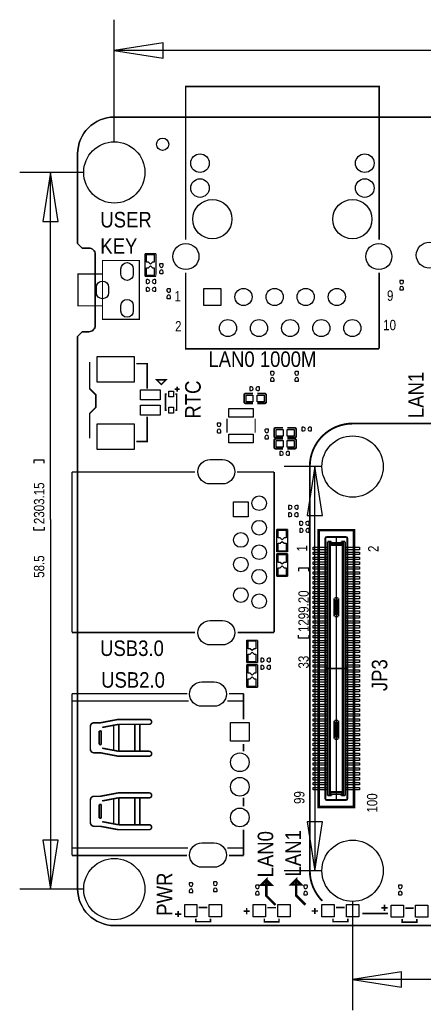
# Model space of a CAD drawing. Extents: x -5.9 to 88.8, y -7.5 to 73.4.
# Drawn here: x -5.9 to 27.2, y -7.5 to 73.4 of the extents above; entities that cross this region are included whole.
import ezdxf

# ---------------------------------------------------------------- set-up
doc = ezdxf.new("R2010")
doc.units = 0
for name, color, linetype in [('BG_DIMENSION', 85, 'CONTINUOUS'), ('BG_OUTLINE', 5, 'CONTINUOUS'), ('BG_SILKSCREEN_TOP', 142, 'CONTINUOUS'), ('PG_SILKSCREEN_TOP', 7, 'CONTINUOUS'), ('PIN_TOP', 96, 'CONTINUOUS')]:
    doc.layers.add(name, color=color, linetype=linetype)

msp = doc.modelspace()

# ---------------------------------------------------------------- linework, layer by layer
at = {"layer": 'BG_DIMENSION'}
for points in [[(1.803705, 63.402591), (1.803705, 73.36315)], [(5.803697, 71.488148), (1.803705, 70.863155), (5.803697, 70.238163), (5.803697, 71.488148)], [(39.463472, 70.863155), (1.803705, 70.863155)], [(-0.69629, 60.902596), (-5.911748, 60.902596)], [(-2.786761, 56.902604), (-3.411753, 60.902596), (-4.036746, 56.902604), (-2.786761, 56.902604)], [(-3.411753, 32.57263), (-3.411753, 60.902596)], [(-3.911752, 37.16114), (-3.911752, 37.411127), (-4.761763, 37.411127), (-4.761763, 37.16114)], [(18.753404, 36.894287), (15.678556, 36.894287)], [(18.803544, 32.894295), (18.178551, 36.894287), (17.553559, 32.894295), (18.803544, 32.894295)], [(18.178551, 24.467439), (18.178551, 36.894287)], [(-3.411753, 32.57263), (-3.411753, 2.402611)], [(-3.911752, 31.943142), (-3.911752, 31.693155), (-4.761763, 31.693155), (-4.761763, 31.943142)], [(17.678552, 28.352953), (17.678552, 28.60294), (16.828541, 28.60294), (16.828541, 28.352953)], [(18.178551, 24.467439), (18.178551, 3.894709)], [(17.678552, 23.134955), (17.678552, 22.884968), (16.828541, 22.884968), (16.828541, 23.134955)], [(17.553559, 7.894701), (18.178551, 3.894709), (18.803544, 7.894701), (17.553559, 7.894701)], [(-4.036746, 6.402603), (-3.411753, 2.402611), (-2.786761, 6.402603), (-4.036746, 6.402603)], [(18.753404, 3.894709), (15.678556, 3.894709)], [(-0.69629, 2.402611), (-5.911748, 2.402611)], [(21.253399, 1.394714), (21.253399, -7.48731)], [(25.253391, -4.362323), (21.253399, -4.987315), (25.253391, -5.612308), (25.253391, -4.362323)], [(44.443955, -4.987315), (21.253399, -4.987315)]]:
    msp.add_lwpolyline(points, dxfattribs=at)
at = {"layer": 'BG_OUTLINE'}
for points in [[(85.803994, 65.420011), (1.802994, 65.420011, 0.414175), (-1.194003, 62.422989), (-1.194003, 55.109999), (-0.813003, 54.728999), (-0.26985, 54.728999, -0.414214), (0.23815, 54.220999), (0.23815, 48.405009, -0.414214), (-0.26985, 47.897009), (-0.813003, 47.897009), (-1.194003, 47.516009), (-1.194003, 2.421001, 0.414213), (1.802994, -0.575996), (41.801009, -0.575996)], [(-1.194003, 62.422989, -0.414175), (1.802994, 65.420011)], [(-1.194003, 2.421001), (-1.194003, 47.516009), (-0.813003, 47.897009), (-0.26985, 47.897009, 0.414214), (0.23815, 48.405009), (0.23815, 54.220999, 0.414214), (-0.26985, 54.728999), (-0.813003, 54.728999), (-1.194003, 55.109999), (-1.194003, 62.422989)], [(1.802994, -0.575996, -0.414213), (-1.194003, 2.421001)]]:
    msp.add_lwpolyline(points, format="xyb", dxfattribs=at)
for points in [[(1.802994, 65.420011), (85.803994, 65.420011)], [(0.23815, 54.220999), (0.23815, 54.179241)], [(0.23815, 48.405009), (0.23815, 48.506786)], [(41.801009, -0.575996), (1.802994, -0.575996)]]:
    msp.add_lwpolyline(points, dxfattribs=at)
at = {"layer": 'BG_SILKSCREEN_TOP', "const_width": 0.2}
for points in [[(14.959711, 1.094105), (14.209725, 1.844091), (14.209725, 3.144088), (13.809726, 2.744089), (14.609724, 2.744089), (14.209725, 3.144088)], [(17.403369, 1.119708), (16.653383, 1.869694), (16.653383, 3.169691), (16.253384, 2.769692), (17.053382, 2.769692), (16.653383, 3.169691)]]:
    msp.add_lwpolyline(points, dxfattribs=at)
at = {"layer": 'PG_SILKSCREEN_TOP'}
for points, const_width in [([(7.624089, 55.4117), (7.624089, 67.911701), (23.424109, 67.911701), (23.424109, 55.4117)], 0.127), ([(5.200091, 54.272307), (4.29989, 54.272307)], 0.100101), ([(4.300398, 54.274593), (4.300398, 52.425397)], 0.100101), ([(5.196992, 52.430502), (5.199609, 54.269488)], 0.100101), ([(0.84201, 53.712999), (0.84201, 48.913009), (3.842004, 48.913009), (3.842004, 53.712999), (0.84201, 53.712999)], 0.100101), ([(0.84201, 52.613001), (-1.157986, 52.613001), (-1.157986, 50.013006), (0.84201, 50.013006)], 0.100101), ([(23.424109, 46.511693), (7.624089, 46.511693), (7.624089, 52.711706)], 0.127), ([(23.424109, 52.711706), (23.424109, 46.511693)], 0.127), ([(4.29989, 52.427708), (5.200091, 52.427708)], 0.100101), ([(-0.207493, 45.415505), (-0.207493, 43.256505), (0.300507, 42.748505), (0.300507, 41.732505), (-0.207493, 41.224505), (-0.207493, 39.192505)], 0.127), ([(4.491507, 43.256505), (4.491507, 45.288505), (3.602507, 45.288505)], 0.127), ([(5.640807, 43.591582), (6.021807, 43.972582), (5.259807, 43.972582), (5.640807, 43.591582)], 0.127), ([(6.090793, 41.504108), (5.990793, 41.504108), (5.990793, 42.804105), (6.090793, 42.804105)], 0.127), ([(6.740804, 43.204105), (7.140804, 43.204105)], 0.127), ([(6.790792, 42.804105), (6.890791, 42.804105), (6.890791, 41.504108), (6.790792, 41.504108)], 0.127), ([(6.940804, 43.404104), (6.940804, 43.004105)], 0.127), ([(12.527102, 42.850308), (13.124688, 42.850308)], 0.150012), ([(14.072895, 42.850308), (13.475208, 42.850308)], 0.150012), ([(12.400102, 42.177005), (12.400102, 42.723308)], 0.150012), ([(12.527102, 42.050005), (13.124688, 42.050005)], 0.150012), ([(14.072895, 42.050005), (13.475208, 42.050005)], 0.150012), ([(14.199895, 42.723308), (14.199895, 42.177005)], 0.150012), ([(4.491507, 40.970505), (4.491507, 38.938505), (3.602507, 38.938505)], 0.127), ([(10.999978, 39.651991), (10.999978, 40.792806)], 0.100101), ([(13.299999, 39.651991), (13.299999, 40.792806)], 0.100101), ([(21.263, 40.404009), (69.263006, 40.404009)], 0.150012), ([(14.85011, 39.37701), (14.85011, 39.923288)], 0.150012), ([(14.97711, 40.050288), (15.574696, 40.050288)], 0.150012), ([(16.522903, 40.050288), (15.92519, 40.050288)], 0.150012), ([(16.649903, 39.923288), (16.649903, 39.37701)], 0.150012), ([(14.85011, 38.477012), (14.85011, 39.02329)], 0.150012), ([(14.97711, 39.25001), (15.574696, 39.25001)], 0.150012), ([(14.97711, 39.15029), (15.574696, 39.15029)], 0.150012), ([(16.522903, 39.25001), (15.92519, 39.25001)], 0.150012), ([(16.522903, 39.15029), (15.92519, 39.15029)], 0.150012), ([(16.649903, 39.02329), (16.649903, 38.477012)], 0.150012), ([(14.97711, 38.350012), (15.574696, 38.350012)], 0.150012), ([(16.522903, 38.350012), (15.92519, 38.350012)], 0.150012), ([(-1.650009, 23.350093), (-1.645996, 36.453597)], 0.119888), ([(-1.650009, 36.450092), (8.379993, 36.450092)], 0.119888), ([(11.829999, 36.450092), (14.850008, 36.449991)], 0.119888), ([(14.850008, 36.449991), (14.850008, 23.349991)], 0.119888), ([(17.763007, 3.904005), (17.763007, 36.90399)], 0.150012), ([(15.952292, 31.772301), (15.052091, 31.772301)], 0.100101), ([(15.052573, 31.774613), (15.052573, 29.925391)], 0.100101), ([(15.949193, 29.930496), (15.951784, 31.769507)], 0.100101), ([(21.370011, 9.103995), (18.490006, 9.103995), (18.490006, 31.704001), (21.370011, 31.704001), (21.370011, 9.103995)], 0.2), ([(19.00489, 31.064098), (19.055004, 31.113908)], 0.127), ([(19.00489, 9.743897), (19.00489, 31.064098)], 0.127), ([(19.104991, 31.163895), (19.055004, 31.113908)], 0.127), ([(19.055004, 31.113908), (19.055004, 9.694088)], 0.127), ([(19.055004, 31.113908), (20.804988, 31.113908)], 0.127), ([(20.755, 31.163895), (19.104991, 31.163895)], 0.127), ([(19.214998, 30.774107), (19.530009, 30.774107)], 0.127), ([(19.214998, 30.774107), (19.214998, 10.033889)], 0.127), ([(19.365112, 30.774107), (19.365112, 10.033889)], 0.127), ([(19.530009, 30.674005), (19.530009, 30.774107)], 0.127), ([(19.530009, 30.674005), (20.330008, 30.674005)], 0.127), ([(19.530009, 30.674005), (19.530009, 30.639207)], 0.127), ([(19.930008, 9.694088), (19.930008, 31.163895)], 0.127), ([(20.330008, 30.774107), (20.330008, 30.674005)], 0.127), ([(20.330008, 30.774107), (20.644993, 30.774107)], 0.127), ([(20.330008, 30.639207), (20.330008, 30.674005)], 0.127), ([(20.494904, 30.774107), (20.494904, 10.033889)], 0.127), ([(20.644993, 10.033889), (20.644993, 30.774107)], 0.127), ([(20.755, 31.163895), (20.804988, 31.113908)], 0.127), ([(20.804988, 31.113908), (20.804988, 9.694088)], 0.127), ([(20.804988, 31.113908), (20.855102, 31.064098)], 0.127), ([(20.855102, 9.743897), (20.855102, 31.064098)], 0.127), ([(15.052091, 29.927702), (15.952292, 29.927702)], 0.100101), ([(19.530009, 30.639207), (19.365112, 30.639207)], 0.127), ([(19.365112, 30.534508), (19.365112, 30.534305)], 0.127), ([(19.365112, 30.534305), (19.365112, 30.533797)], 0.127), ([(19.365112, 30.533797), (19.365112, 30.533492)], 0.127), ([(19.365112, 30.533492), (19.365392, 30.533289)], 0.127), ([(19.365392, 30.533289), (19.365595, 30.53301)], 0.127), ([(19.365595, 30.53301), (19.3659, 30.532807)], 0.127), ([(19.3659, 30.532807), (20.494092, 30.532807)], 0.127), ([(19.368694, 30.530013), (19.3659, 30.532807)], 0.127), ([(19.373012, 30.525593), (19.368694, 30.530013)], 0.127), ([(19.379108, 30.519599), (19.373012, 30.525593)], 0.127), ([(19.386398, 30.512207), (19.379108, 30.519599)], 0.127), ([(19.39511, 30.503495), (19.386398, 30.512207)], 0.127), ([(19.404508, 30.494199), (19.39511, 30.503495)], 0.127), ([(19.414592, 30.483988), (19.404508, 30.494199)], 0.127), ([(19.425006, 30.473599), (19.414592, 30.483988)], 0.127), ([(19.425006, 30.473599), (19.425006, 10.334396)], 0.127), ([(19.425006, 30.473599), (20.435011, 30.473599)], 0.127), ([(20.494904, 30.639207), (20.330008, 30.639207)], 0.127), ([(20.435011, 30.473599), (20.4454, 30.483988)], 0.127), ([(20.435011, 30.473599), (20.435011, 10.334396)], 0.127), ([(20.4454, 30.483988), (20.455509, 30.494199)], 0.127), ([(20.455509, 30.494199), (20.464907, 30.503495)], 0.127), ([(20.464907, 30.503495), (20.473594, 30.512207)], 0.127), ([(20.473594, 30.512207), (20.480909, 30.519599)], 0.127), ([(20.480909, 30.519599), (20.487005, 30.525593)], 0.127), ([(20.487005, 30.525593), (20.491298, 30.530013)], 0.127), ([(20.491298, 30.530013), (20.494092, 30.532807)], 0.127), ([(20.494092, 30.532807), (20.494396, 30.53301)], 0.127), ([(20.494396, 30.53301), (20.4946, 30.533289)], 0.127), ([(20.4946, 30.533289), (20.494904, 30.533492)], 0.127), ([(20.494904, 30.534305), (20.494904, 30.534508)], 0.127), ([(20.494904, 30.533797), (20.494904, 30.534305)], 0.127), ([(20.494904, 30.533492), (20.494904, 30.533797)], 0.127), ([(15.952292, 29.772305), (15.052091, 29.772305)], 0.100101), ([(15.05519, 29.769511), (15.052573, 27.9305)], 0.100101), ([(15.951784, 27.925395), (15.951784, 29.774591)], 0.100101), ([(15.052091, 27.927706), (15.952292, 27.927706)], 0.100101), ([(19.755002, 24.7126), (19.755002, 26.095604)], 0.127), ([(19.879996, 26.046608), (19.879996, 24.761393)], 0.127), ([(19.979996, 26.046608), (19.979996, 24.761393)], 0.127), ([(20.104989, 24.7126), (20.104989, 26.095604)], 0.127), ([(8.379993, 23.350093), (-1.650009, 23.350093)], 0.119888), ([(14.850008, 23.349991), (11.880012, 23.350093)], 0.119888), ([(13.5001, 22.722307), (12.599899, 22.722307)], 0.100101), ([(12.600407, 22.724593), (12.600407, 20.875396)], 0.100101), ([(13.497001, 20.880502), (13.499592, 22.719513)], 0.100101), ([(12.599899, 20.877708), (13.5001, 20.877708)], 0.100101), ([(13.5001, 20.722311), (12.599899, 20.722311)], 0.100101), ([(12.602997, 20.719491), (12.600407, 18.880506)], 0.100101), ([(13.499592, 18.8754), (13.499592, 20.724597)], 0.100101), ([(20.855102, 20.403998), (19.00489, 20.403998)], 0.127), ([(12.599899, 18.877712), (13.5001, 18.877712)], 0.100101), ([(-1.650009, 5.150002), (-1.650009, 18.350001)], 0.127), ([(-1.650009, 18.350001), (7.774991, 18.350001)], 0.127), ([(7.874991, 17.750003), (-1.650009, 17.750003)], 0.127), ([(12.349988, 17.750003), (11.024997, 17.750003)], 0.127), ([(11.175009, 18.350001), (12.349988, 18.350001)], 0.127), ([(12.349988, 16.250006), (12.349988, 18.350001)], 0.127), ([(2.11201, 16.250006), (0.662991, 15.975)], 0.127), ([(4.650003, 16.250006), (2.11201, 16.250006)], 0.127), ([(-0.150012, 13.824991), (-0.150012, 15.675)], 0.127), ([(0.662991, 15.975), (0.150012, 15.975)], 0.127), ([(0.570001, 15.29301), (0.737006, 15.323998)], 0.127), ([(0.737006, 14.175994), (0.737006, 15.323998)], 0.127), ([(2.150008, 15.850006), (0.812013, 15.596006)], 0.127), ([(1.750009, 13.726008), (1.750009, 15.77401)], 0.127), ([(4.650003, 15.850006), (2.150008, 15.850006)], 0.127), ([(2.177999, 13.650011), (2.177999, 15.850006)], 0.127), ([(3.474999, 13.650011), (3.474999, 15.850006)], 0.127), ([(3.879012, 15.850006), (3.879012, 13.650011)], 0.127), ([(19.755002, 16.095396), (19.755002, 14.712391)], 0.127), ([(19.879996, 14.761388), (19.879996, 16.046602)], 0.127), ([(19.979996, 14.761388), (19.979996, 16.046602)], 0.127), ([(20.104989, 16.095396), (20.104989, 14.712391)], 0.127), ([(0.570001, 14.207998), (0.570001, 15.29301)], 0.127), ([(0.737006, 14.175994), (0.570001, 14.207998)], 0.127), ([(2.150008, 13.650011), (0.812013, 13.904011)], 0.127), ([(12.349988, 13.650011), (12.349988, 14.25001)], 0.127), ([(0.150012, 13.524992), (0.662991, 13.524992)], 0.127), ([(0.662991, 13.524992), (2.11201, 13.250012)], 0.127), ([(2.11201, 13.250012), (4.650003, 13.250012)], 0.127), ([(2.150008, 13.650011), (4.650003, 13.650011)], 0.127), ([(-0.150012, 7.825003), (-0.150012, 9.675012)], 0.127), ([(0.662991, 9.975012), (0.150012, 9.975012)], 0.127), ([(2.11201, 10.249992), (0.662991, 9.975012)], 0.127), ([(2.150008, 9.849993), (0.812013, 9.595993)], 0.127), ([(1.750009, 7.725994), (1.750009, 9.773996)], 0.127), ([(4.650003, 10.249992), (2.11201, 10.249992)], 0.127), ([(4.650003, 9.849993), (2.150008, 9.849993)], 0.127), ([(2.177009, 9.849993), (2.177009, 7.649997)], 0.127), ([(3.474999, 7.649997), (3.474999, 9.849993)], 0.127), ([(3.879012, 9.849993), (3.879012, 7.649997)], 0.127), ([(12.349988, 9.149994), (12.349988, 9.849993)], 0.127), ([(19.055004, 9.694088), (19.00489, 9.743897)], 0.127), ([(20.804988, 9.694088), (19.055004, 9.694088)], 0.127), ([(19.055004, 9.694088), (19.104991, 9.644101)], 0.127), ([(20.755, 9.644101), (19.104991, 9.644101)], 0.127), ([(19.530009, 10.033889), (19.214998, 10.033889)], 0.127), ([(19.365392, 10.274706), (19.365112, 10.274503)], 0.127), ([(19.365112, 10.274503), (19.365112, 10.274198)], 0.127), ([(19.365112, 10.274198), (19.365112, 10.27369)], 0.127), ([(19.365112, 10.27369), (19.365112, 10.273513)], 0.127), ([(19.530009, 10.168788), (19.365112, 10.168788)], 0.127), ([(19.365595, 10.275011), (19.365392, 10.274706)], 0.127), ([(19.3659, 10.275189), (19.365595, 10.275011)], 0.127), ([(19.368694, 10.278008), (19.3659, 10.275189)], 0.127), ([(20.494092, 10.275189), (19.3659, 10.275189)], 0.127), ([(19.373012, 10.282403), (19.368694, 10.278008)], 0.127), ([(19.379108, 10.288397), (19.373012, 10.282403)], 0.127), ([(19.386398, 10.295788), (19.379108, 10.288397)], 0.127), ([(19.39511, 10.304501), (19.386398, 10.295788)], 0.127), ([(19.404508, 10.313797), (19.39511, 10.304501)], 0.127), ([(19.414592, 10.324008), (19.404508, 10.313797)], 0.127), ([(19.425006, 10.334396), (19.414592, 10.324008)], 0.127), ([(20.435011, 10.334396), (19.425006, 10.334396)], 0.127), ([(19.530009, 10.168788), (19.530009, 10.13399)], 0.127), ([(19.530009, 10.13399), (19.530009, 10.033889)], 0.127), ([(20.330008, 10.13399), (19.530009, 10.13399)], 0.127), ([(20.330008, 10.168788), (20.494904, 10.168788)], 0.127), ([(20.330008, 10.168788), (20.330008, 10.13399)], 0.127), ([(20.330008, 10.13399), (20.330008, 10.033889)], 0.127), ([(20.330008, 10.033889), (20.644993, 10.033889)], 0.127), ([(20.435011, 10.334396), (20.4454, 10.324008)], 0.127), ([(20.4454, 10.324008), (20.455509, 10.313797)], 0.127), ([(20.455509, 10.313797), (20.464907, 10.304501)], 0.127), ([(20.464907, 10.304501), (20.473594, 10.295788)], 0.127), ([(20.473594, 10.295788), (20.480909, 10.288397)], 0.127), ([(20.480909, 10.288397), (20.487005, 10.282403)], 0.127), ([(20.487005, 10.282403), (20.491298, 10.278008)], 0.127), ([(20.491298, 10.278008), (20.494092, 10.275189)], 0.127), ([(20.494396, 10.275011), (20.494092, 10.275189)], 0.127), ([(20.4946, 10.274706), (20.494396, 10.275011)], 0.127), ([(20.494904, 10.274503), (20.4946, 10.274706)], 0.127), ([(20.494904, 10.274198), (20.494904, 10.274503)], 0.127), ([(20.494904, 10.27369), (20.494904, 10.274198)], 0.127), ([(20.494904, 10.273513), (20.494904, 10.27369)], 0.127), ([(20.804988, 9.694088), (20.755, 9.644101)], 0.127), ([(20.855102, 9.743897), (20.804988, 9.694088)], 0.127), ([(0.570001, 9.292996), (0.737006, 9.32401)], 0.127), ([(0.570001, 8.20801), (0.570001, 9.292996)], 0.127), ([(0.737006, 8.176006), (0.737006, 9.32401)], 0.127), ([(0.737006, 8.176006), (0.570001, 8.20801)], 0.127), ([(0.150012, 7.525004), (0.662991, 7.525004)], 0.127), ([(0.662991, 7.525004), (2.11201, 7.249998)], 0.127), ([(2.150008, 7.649997), (0.812013, 7.903997)], 0.127), ([(2.11201, 7.249998), (4.650003, 7.249998)], 0.127), ([(2.150008, 7.649997), (4.650003, 7.649997)], 0.127), ([(12.349988, 5.150002), (12.349988, 7.249998)], 0.127), ([(-1.650009, 5.750001), (7.825003, 5.750001)], 0.127), ([(11.024997, 5.750001), (12.349988, 5.750001)], 0.127), ([(7.725004, 5.150002), (-1.650009, 5.150002)], 0.127), ([(12.349988, 5.150002), (11.175009, 5.150002)], 0.127), ([(8.701989, 0.888009), (9.401988, 0.888009)], 0.127), ([(12.610008, 0.351003), (12.610008, 0.851002)], 0.127), ([(14.299997, 0.880999), (14.999995, 0.880999)], 0.127), ([(18.16801, 0.36101), (18.16801, 0.861009)], 0.127), ([(19.908012, 0.891007), (20.608011, 0.891007)], 0.127), ([(23.610011, 0.870001), (24.11001, 0.870001)], 0.127), ([(23.859998, 0.619989), (23.859998, 1.119988)], 0.127), ([(25.550012, 0.850011), (26.250011, 0.850011)], 0.127), ([(6.761988, 0.357988), (7.262012, 0.357988)], 0.127), ([(7.012, 0.108001), (7.012, 0.608)], 0.127), ([(8.452002, -0.011989), (8.452002, -0.262001), (9.652, -0.262001), (9.652, -0.011989)], 0.127), ([(12.359996, 0.600989), (12.859995, 0.600989)], 0.127), ([(14.05001, -0.018999), (14.05001, -0.269011), (15.250008, -0.269011), (15.250008, -0.018999)], 0.127), ([(17.917998, 0.610997), (18.417997, 0.610997)], 0.127), ([(19.658, -0.008992), (19.658, -0.259004), (20.857997, -0.259004), (20.857997, -0.008992)], 0.127), ([(24.14999, 0.404012), (22.049994, 0.404012)], 0.150012), ([(25.3, -0.050013), (25.3, -0.299999), (26.499998, -0.299999), (26.499998, -0.050013)], 0.127)]:
    msp.add_lwpolyline(points, dxfattribs=dict(at, const_width=const_width))
for points, const_width in [([(12.400102, 42.723308, -0.414245), (12.527102, 42.850308)], 0.150012), ([(14.072895, 42.850308, -0.414248), (14.199895, 42.723308)], 0.150012), ([(12.527102, 42.050005, -0.414335), (12.400102, 42.177005)], 0.150012), ([(14.199895, 42.177005, -0.414339), (14.072895, 42.050005)], 0.150012), ([(17.763007, 36.90399, -0.414213), (21.263, 40.404009)], 0.150012), ([(14.85011, 39.923288, -0.414287), (14.97711, 40.050288)], 0.150012), ([(16.522903, 40.050288, -0.414267), (16.649903, 39.923288)], 0.150012), ([(14.97711, 39.25001, -0.414356), (14.85011, 39.37701)], 0.150012), ([(14.85011, 39.02329, -0.414284), (14.97711, 39.15029)], 0.150012), ([(16.649903, 39.37701, -0.414335), (16.522903, 39.25001)], 0.150012), ([(16.522903, 39.15029, -0.414264), (16.649903, 39.02329)], 0.150012), ([(14.97711, 38.350012, -0.414358), (14.85011, 38.477012)], 0.150012), ([(16.649903, 38.477012, -0.414338), (16.522903, 38.350012)], 0.150012), ([(19.761098, 26.119506, 0.125788), (19.755002, 26.095604)], 0.127), ([(20.080097, 26.13881, 0.26808), (19.779894, 26.13881)], 0.127), ([(19.979996, 26.046608, 0.145956), (19.879996, 26.046608)], 0.127), ([(20.104989, 26.095604, 0.125802), (20.098893, 26.119506)], 0.127), ([(19.755002, 24.7126, 0.126249), (19.761098, 24.688495)], 0.127), ([(19.779894, 24.669191, 0.268099), (20.080097, 24.669191)], 0.127), ([(19.879996, 24.761393, 0.145973), (19.979996, 24.761393)], 0.127), ([(20.098893, 24.688495, 0.126263), (20.104989, 24.7126)], 0.127), ([(4.650003, 15.850006, 0.999983), (4.650003, 16.250006)], 0.127), ([(19.761098, 16.1195, 0.126251), (19.755002, 16.095396)], 0.127), ([(20.080097, 16.138804, 0.268101), (19.779894, 16.138804)], 0.127), ([(20.104989, 16.095396, 0.126265), (20.098893, 16.1195)], 0.127), ([(0.150012, 15.975, 0.414189), (-0.150012, 15.675)], 0.127), ([(19.979996, 16.046602, 0.145976), (19.879996, 16.046602)], 0.127), ([(19.755002, 14.712391, 0.125787), (19.761098, 14.68849)], 0.127), ([(19.779894, 14.669211, 0.268093), (20.080097, 14.669211)], 0.127), ([(19.879996, 14.761388, 0.145954), (19.979996, 14.761388)], 0.127), ([(20.098893, 14.68849, 0.125801), (20.104989, 14.712391)], 0.127), ([(-0.150012, 13.824991, 0.414005), (0.150012, 13.524992)], 0.127), ([(4.650003, 13.250012, 0.999983), (4.650003, 13.650011)], 0.127), ([(0.150012, 9.975012, 0.414182), (-0.150012, 9.675012)], 0.127), ([(4.650003, 9.849993, 0.999983), (4.650003, 10.249992)], 0.127), ([(-0.150012, 7.825003, 0.414013), (0.150012, 7.525004)], 0.127), ([(4.650003, 7.249998, 0.999983), (4.650003, 7.649997)], 0.127), ([(18.783503, 1.433601, -0.198451), (17.763007, 3.904005)], 0.150012)]:
    msp.add_lwpolyline(points, format="xyb", dxfattribs=dict(at, const_width=const_width))
at = {"layer": 'PIN_TOP'}
for points in [[(5.068011, 53.573197), (4.909007, 53.573197), (4.750003, 53.414193), (4.590999, 53.573197), (4.431995, 53.573197), (4.431995, 54.208197), (5.068011, 54.208197)], [(4.431995, 53.126818), (4.590999, 53.126818), (4.750003, 53.285822), (4.909007, 53.126818), (5.068011, 53.126818), (5.068011, 52.491818), (4.431995, 52.491818)], [(10.509098, 51.436702), (10.509098, 50.036705), (9.1091, 50.036705), (9.1091, 51.436702)], [(0.410616, 45.87856), (3.41061, 45.87856), (3.41061, 43.778462), (0.410616, 43.778462)], [(3.945407, 43.148555), (5.545607, 43.148555), (5.545607, 42.348455), (3.945407, 42.348455)], [(6.240805, 43.054092), (6.640805, 43.054092), (6.640805, 42.574083), (6.240805, 42.574083)], [(13.124917, 42.72501), (13.124917, 42.174998), (12.574905, 42.174998), (12.574905, 42.72501)], [(14.025093, 42.72501), (14.025093, 42.174998), (13.475081, 42.174998), (13.475081, 42.72501)], [(3.945407, 41.898646), (5.545607, 41.898646), (5.545607, 41.098546), (3.945407, 41.098546)], [(6.240805, 41.734105), (6.640805, 41.734105), (6.640805, 41.254096), (6.240805, 41.254096)], [(13.149491, 40.936012), (11.150486, 40.936012), (11.150486, 41.637001), (13.149491, 41.637001)], [(0.410616, 40.378444), (3.41061, 40.378444), (3.41061, 38.278346), (0.410616, 38.278346)], [(15.574924, 39.925015), (15.574924, 39.375004), (15.024913, 39.375004), (15.024913, 39.925015)], [(16.4751, 39.925015), (16.4751, 39.375004), (15.925089, 39.375004), (15.925089, 39.925015)], [(13.149491, 38.83599), (11.150486, 38.83599), (11.150486, 39.53698), (13.149491, 39.53698)], [(15.574924, 39.025017), (15.574924, 38.475006), (15.024913, 38.475006), (15.024913, 39.025017)], [(16.4751, 39.025017), (16.4751, 38.475006), (15.925089, 38.475006), (15.925089, 39.025017)], [(11.530025, 34.000084), (12.730023, 34.000084), (12.730023, 32.800087), (11.530025, 32.800087)], [(15.820187, 31.073192), (15.661183, 31.073192), (15.502179, 30.914188), (15.343175, 31.073192), (15.184171, 31.073192), (15.184171, 31.708192), (15.820187, 31.708192)], [(15.184171, 30.626812), (15.343175, 30.626812), (15.502179, 30.785816), (15.661183, 30.626812), (15.820187, 30.626812), (15.820187, 29.991812), (15.184171, 29.991812)], [(19.179997, 30.104105), (18.039994, 30.104105), (18.039994, 30.304105), (19.179997, 30.304105)], [(21.820022, 30.104105), (20.68002, 30.104105), (20.68002, 30.304105), (21.820022, 30.304105)], [(15.820187, 29.073196), (15.661183, 29.073196), (15.502179, 28.914192), (15.343175, 29.073196), (15.184171, 29.073196), (15.184171, 29.708196), (15.820187, 29.708196)], [(19.179997, 29.704106), (18.039994, 29.704106), (18.039994, 29.904106), (19.179997, 29.904106)], [(19.179997, 29.304107), (18.039994, 29.304107), (18.039994, 29.504107), (19.179997, 29.504107)], [(21.820022, 29.704106), (20.68002, 29.704106), (20.68002, 29.904106), (21.820022, 29.904106)], [(21.820022, 29.304107), (20.68002, 29.304107), (20.68002, 29.504107), (21.820022, 29.504107)], [(15.184171, 28.626816), (15.343175, 28.626816), (15.502179, 28.78582), (15.661183, 28.626816), (15.820187, 28.626816), (15.820187, 27.991816), (15.184171, 27.991816)], [(19.179997, 28.904108), (18.039994, 28.904108), (18.039994, 29.104107), (19.179997, 29.104107)], [(19.179997, 28.504109), (18.039994, 28.504109), (18.039994, 28.704108), (19.179997, 28.704108)], [(19.179997, 28.104109), (18.039994, 28.104109), (18.039994, 28.304109), (19.179997, 28.304109)], [(21.820022, 28.904108), (20.68002, 28.904108), (20.68002, 29.104107), (21.820022, 29.104107)], [(21.820022, 28.504109), (20.68002, 28.504109), (20.68002, 28.704108), (21.820022, 28.704108)], [(21.820022, 28.104109), (20.68002, 28.104109), (20.68002, 28.304109), (21.820022, 28.304109)], [(19.179997, 27.70411), (18.039994, 27.70411), (18.039994, 27.90411), (19.179997, 27.90411)], [(19.179997, 27.304086), (18.039994, 27.304086), (18.039994, 27.504085), (19.179997, 27.504085)], [(21.820022, 27.70411), (20.68002, 27.70411), (20.68002, 27.90411), (21.820022, 27.90411)], [(21.820022, 27.304086), (20.68002, 27.304086), (20.68002, 27.504085), (21.820022, 27.504085)], [(19.179997, 26.904086), (18.039994, 26.904086), (18.039994, 27.104086), (19.179997, 27.104086)], [(19.179997, 26.504087), (18.039994, 26.504087), (18.039994, 26.704087), (19.179997, 26.704087)], [(21.820022, 26.904086), (20.68002, 26.904086), (20.68002, 27.104086), (21.820022, 27.104086)], [(21.820022, 26.504087), (20.68002, 26.504087), (20.68002, 26.704087), (21.820022, 26.704087)], [(19.179997, 26.104088), (18.039994, 26.104088), (18.039994, 26.304088), (19.179997, 26.304088)], [(19.179997, 25.704089), (18.039994, 25.704089), (18.039994, 25.904088), (19.179997, 25.904088)], [(21.820022, 26.104088), (20.68002, 26.104088), (20.68002, 26.304088), (21.820022, 26.304088)], [(21.820022, 25.704089), (20.68002, 25.704089), (20.68002, 25.904088), (21.820022, 25.904088)], [(19.179997, 25.30409), (18.039994, 25.30409), (18.039994, 25.504089), (19.179997, 25.504089)], [(19.179997, 24.90409), (18.039994, 24.90409), (18.039994, 25.10409), (19.179997, 25.10409)], [(21.820022, 25.30409), (20.68002, 25.30409), (20.68002, 25.504089), (21.820022, 25.504089)], [(21.820022, 24.90409), (20.68002, 24.90409), (20.68002, 25.10409), (21.820022, 25.10409)], [(19.179997, 24.504091), (18.039994, 24.504091), (18.039994, 24.704091), (19.179997, 24.704091)], [(19.179997, 24.104092), (18.039994, 24.104092), (18.039994, 24.304092), (19.179997, 24.304092)], [(21.820022, 24.504091), (20.68002, 24.504091), (20.68002, 24.704091), (21.820022, 24.704091)], [(21.820022, 24.104092), (20.68002, 24.104092), (20.68002, 24.304092), (21.820022, 24.304092)], [(19.179997, 23.704093), (18.039994, 23.704093), (18.039994, 23.904092), (19.179997, 23.904092)], [(19.179997, 23.304094), (18.039994, 23.304094), (18.039994, 23.504093), (19.179997, 23.504093)], [(21.820022, 23.704093), (20.68002, 23.704093), (20.68002, 23.904092), (21.820022, 23.904092)], [(21.820022, 23.304094), (20.68002, 23.304094), (20.68002, 23.504093), (21.820022, 23.504093)], [(13.36802, 22.023197), (13.209016, 22.023197), (13.050012, 21.864193), (12.891008, 22.023197), (12.732004, 22.023197), (12.732004, 22.658197), (13.36802, 22.658197)], [(19.179997, 22.904094), (18.039994, 22.904094), (18.039994, 23.104094), (19.179997, 23.104094)], [(19.179997, 22.504095), (18.039994, 22.504095), (18.039994, 22.704095), (19.179997, 22.704095)], [(21.820022, 22.904094), (20.68002, 22.904094), (20.68002, 23.104094), (21.820022, 23.104094)], [(21.820022, 22.504095), (20.68002, 22.504095), (20.68002, 22.704095), (21.820022, 22.704095)], [(19.179997, 22.104096), (18.039994, 22.104096), (18.039994, 22.304096), (19.179997, 22.304096)], [(19.179997, 21.704097), (18.039994, 21.704097), (18.039994, 21.904096), (19.179997, 21.904096)], [(21.820022, 22.104096), (20.68002, 22.104096), (20.68002, 22.304096), (21.820022, 22.304096)], [(21.820022, 21.704097), (20.68002, 21.704097), (20.68002, 21.904096), (21.820022, 21.904096)], [(12.732004, 21.576817), (12.891008, 21.576817), (13.050012, 21.735821), (13.209016, 21.576817), (13.36802, 21.576817), (13.36802, 20.941817), (12.732004, 20.941817)], [(19.179997, 21.304098), (18.039994, 21.304098), (18.039994, 21.504097), (19.179997, 21.504097)], [(19.179997, 20.904098), (18.039994, 20.904098), (18.039994, 21.104098), (19.179997, 21.104098)], [(21.820022, 21.304098), (20.68002, 21.304098), (20.68002, 21.504097), (21.820022, 21.504097)], [(21.820022, 20.904098), (20.68002, 20.904098), (20.68002, 21.104098), (21.820022, 21.104098)], [(13.36802, 20.023201), (13.209016, 20.023201), (13.050012, 19.864197), (12.891008, 20.023201), (12.732004, 20.023201), (12.732004, 20.658201), (13.36802, 20.658201)], [(19.179997, 20.504099), (18.039994, 20.504099), (18.039994, 20.704099), (19.179997, 20.704099)], [(19.179997, 20.1041), (18.039994, 20.1041), (18.039994, 20.3041), (19.179997, 20.3041)], [(21.820022, 20.504099), (20.68002, 20.504099), (20.68002, 20.704099), (21.820022, 20.704099)], [(21.820022, 20.1041), (20.68002, 20.1041), (20.68002, 20.3041), (21.820022, 20.3041)], [(12.732004, 19.576821), (12.891008, 19.576821), (13.050012, 19.735825), (13.209016, 19.576821), (13.36802, 19.576821), (13.36802, 18.941821), (12.732004, 18.941821)], [(19.179997, 19.704101), (18.039994, 19.704101), (18.039994, 19.9041), (19.179997, 19.9041)], [(19.179997, 19.304102), (18.039994, 19.304102), (18.039994, 19.504101), (19.179997, 19.504101)], [(21.820022, 19.704101), (20.68002, 19.704101), (20.68002, 19.9041), (21.820022, 19.9041)], [(21.820022, 19.304102), (20.68002, 19.304102), (20.68002, 19.504101), (21.820022, 19.504101)], [(19.179997, 18.904102), (18.039994, 18.904102), (18.039994, 19.104102), (19.179997, 19.104102)], [(19.179997, 18.504103), (18.039994, 18.504103), (18.039994, 18.704103), (19.179997, 18.704103)], [(21.820022, 18.904102), (20.68002, 18.904102), (20.68002, 19.104102), (21.820022, 19.104102)], [(21.820022, 18.504103), (20.68002, 18.504103), (20.68002, 18.704103), (21.820022, 18.704103)], [(19.179997, 18.104104), (18.039994, 18.104104), (18.039994, 18.304104), (19.179997, 18.304104)], [(19.179997, 17.704105), (18.039994, 17.704105), (18.039994, 17.904104), (19.179997, 17.904104)], [(21.820022, 18.104104), (20.68002, 18.104104), (20.68002, 18.304104), (21.820022, 18.304104)], [(21.820022, 17.704105), (20.68002, 17.704105), (20.68002, 17.904104), (21.820022, 17.904104)], [(19.179997, 17.304106), (18.039994, 17.304106), (18.039994, 17.504105), (19.179997, 17.504105)], [(19.179997, 16.904106), (18.039994, 16.904106), (18.039994, 17.104106), (19.179997, 17.104106)], [(21.820022, 17.304106), (20.68002, 17.304106), (20.68002, 17.504105), (21.820022, 17.504105)], [(21.820022, 16.904106), (20.68002, 16.904106), (20.68002, 17.104106), (21.820022, 17.104106)], [(19.179997, 16.504107), (18.039994, 16.504107), (18.039994, 16.704107), (19.179997, 16.704107)], [(19.179997, 16.104108), (18.039994, 16.104108), (18.039994, 16.304108), (19.179997, 16.304108)], [(21.820022, 16.504107), (20.68002, 16.504107), (20.68002, 16.704107), (21.820022, 16.704107)], [(21.820022, 16.104108), (20.68002, 16.104108), (20.68002, 16.304108), (21.820022, 16.304108)], [(11.288014, 14.487982), (11.288014, 16.011982), (12.812014, 16.011982), (12.812014, 14.487982)], [(19.179997, 15.704109), (18.039994, 15.704109), (18.039994, 15.904108), (19.179997, 15.904108)], [(19.179997, 15.30411), (18.039994, 15.30411), (18.039994, 15.504109), (19.179997, 15.504109)], [(21.820022, 15.704109), (20.68002, 15.704109), (20.68002, 15.904108), (21.820022, 15.904108)], [(21.820022, 15.30411), (20.68002, 15.30411), (20.68002, 15.504109), (21.820022, 15.504109)], [(19.179997, 14.90411), (18.039994, 14.90411), (18.039994, 15.10411), (19.179997, 15.10411)], [(19.179997, 14.504086), (18.039994, 14.504086), (18.039994, 14.704085), (19.179997, 14.704085)], [(21.820022, 14.90411), (20.68002, 14.90411), (20.68002, 15.10411), (21.820022, 15.10411)], [(21.820022, 14.504086), (20.68002, 14.504086), (20.68002, 14.704085), (21.820022, 14.704085)], [(19.179997, 14.104087), (18.039994, 14.104087), (18.039994, 14.304086), (19.179997, 14.304086)], [(19.179997, 13.704087), (18.039994, 13.704087), (18.039994, 13.904087), (19.179997, 13.904087)], [(21.820022, 14.104087), (20.68002, 14.104087), (20.68002, 14.304086), (21.820022, 14.304086)], [(21.820022, 13.704087), (20.68002, 13.704087), (20.68002, 13.904087), (21.820022, 13.904087)], [(19.179997, 13.304088), (18.039994, 13.304088), (18.039994, 13.504088), (19.179997, 13.504088)], [(19.179997, 12.904089), (18.039994, 12.904089), (18.039994, 13.104089), (19.179997, 13.104089)], [(21.820022, 13.304088), (20.68002, 13.304088), (20.68002, 13.504088), (21.820022, 13.504088)], [(21.820022, 12.904089), (20.68002, 12.904089), (20.68002, 13.104089), (21.820022, 13.104089)], [(19.179997, 12.50409), (18.039994, 12.50409), (18.039994, 12.704089), (19.179997, 12.704089)], [(19.179997, 12.104091), (18.039994, 12.104091), (18.039994, 12.30409), (19.179997, 12.30409)], [(21.820022, 12.50409), (20.68002, 12.50409), (20.68002, 12.704089), (21.820022, 12.704089)], [(21.820022, 12.104091), (20.68002, 12.104091), (20.68002, 12.30409), (21.820022, 12.30409)], [(19.179997, 11.704091), (18.039994, 11.704091), (18.039994, 11.904091), (19.179997, 11.904091)], [(19.179997, 11.304092), (18.039994, 11.304092), (18.039994, 11.504092), (19.179997, 11.504092)], [(21.820022, 11.704091), (20.68002, 11.704091), (20.68002, 11.904091), (21.820022, 11.904091)], [(21.820022, 11.304092), (20.68002, 11.304092), (20.68002, 11.504092), (21.820022, 11.504092)], [(19.179997, 10.904093), (18.039994, 10.904093), (18.039994, 11.104093), (19.179997, 11.104093)], [(19.179997, 10.504094), (18.039994, 10.504094), (18.039994, 10.704093), (19.179997, 10.704093)], [(21.820022, 10.904093), (20.68002, 10.904093), (20.68002, 11.104093), (21.820022, 11.104093)], [(21.820022, 10.504094), (20.68002, 10.504094), (20.68002, 10.704093), (21.820022, 10.704093)], [(7.552004, 0.137998), (7.552004, 1.137996), (8.552002, 1.137996), (8.552002, 0.137998)], [(9.552, 0.137998), (9.552, 1.137996), (10.551998, 1.137996), (10.551998, 0.137998)], [(13.150012, 0.131013), (13.150012, 1.131011), (14.15001, 1.131011), (14.15001, 0.131013)], [(15.150008, 0.131013), (15.150008, 1.131011), (16.150006, 1.131011), (16.150006, 0.131013)], [(18.758002, 0.140995), (18.758002, 1.140993), (19.758, 1.140993), (19.758, 0.140995)], [(20.757998, 0.140995), (20.757998, 1.140993), (21.757996, 1.140993), (21.757996, 0.140995)], [(24.400002, 0.1), (24.400002, 1.099998), (25.4, 1.099998), (25.4, 0.1)], [(26.399998, 0.1), (26.399998, 1.099998), (27.399996, 1.099998), (27.399996, 0.1)]]:
    msp.add_lwpolyline(points, close=True, dxfattribs=at)
for points in [[(2.342007, 52.588046), (2.342007, 53.038159, -1), (3.342005, 53.038159), (3.342005, 52.588046, -1)], [(5.800014, 53.300097), (5.800014, 53.401697, 0.375947), (5.751601, 53.444089), (5.535701, 53.444089, 0.364938), (5.499989, 53.401697), (5.499989, 53.300097, 0.999502)], [(5.499989, 52.79992), (5.499989, 52.69832, 0.375947), (5.548401, 52.655927), (5.764301, 52.655927, 0.364938), (5.800014, 52.69832), (5.800014, 52.79992, 0.999502)], [(0.342011, 51.087947), (0.342011, 51.53806, -1), (1.342009, 51.53806), (1.342009, 51.087947, -1)], [(4.549902, 52.15001), (4.448302, 52.15001, 0.375947), (4.405909, 52.101598), (4.405909, 51.885698, 0.364938), (4.448302, 51.849985), (4.549902, 51.849985, 0.999502)], [(5.050079, 51.849985), (5.151679, 51.849985, 0.375947), (5.194071, 51.898398), (5.194071, 52.114298, 0.364938), (5.151679, 52.15001), (5.050079, 52.15001, 0.999502)], [(25.4, 51.950087), (25.4, 52.051687, 0.375947), (25.351588, 52.094079), (25.135688, 52.094079, 0.364938), (25.099975, 52.051687), (25.099975, 51.950087, 0.999502)], [(4.549902, 51.500024), (4.448302, 51.500024, 0.375947), (4.405909, 51.451612), (4.405909, 51.235712, 0.364938), (4.448302, 51.199999), (4.549902, 51.199999, 0.999502)], [(5.050079, 51.199999), (5.151679, 51.199999, 0.375947), (5.194071, 51.248412), (5.194071, 51.464312, 0.364938), (5.151679, 51.500024), (5.050079, 51.500024, 0.999502)], [(6.400013, 51.250088), (6.400013, 51.351688, 0.375947), (6.3516, 51.394081), (6.1357, 51.394081, 0.364938), (6.099988, 51.351688), (6.099988, 51.250088, 0.999502)], [(25.099975, 51.44991), (25.099975, 51.34831, 0.375947), (25.148388, 51.305917), (25.364288, 51.305917, 0.364938), (25.4, 51.34831), (25.4, 51.44991, 0.999502)], [(2.342007, 49.587848), (2.342007, 50.037962, -1), (3.342005, 50.037962), (3.342005, 49.587848, -1)], [(6.099988, 50.749911), (6.099988, 50.648311, 0.375947), (6.1484, 50.605919), (6.3643, 50.605919, 0.364938), (6.400013, 50.648311), (6.400013, 50.749911, 0.999502)], [(14.850008, 44.500089), (14.850008, 44.601689, 0.375947), (14.801596, 44.644081), (14.585696, 44.644081, 0.364938), (14.549984, 44.601689), (14.549984, 44.500089, 0.999502)], [(16.850004, 44.500089), (16.850004, 44.601689, 0.375947), (16.801592, 44.644081), (16.585692, 44.644081, 0.364938), (16.54998, 44.601689), (16.54998, 44.500089, 0.999502)], [(14.549984, 43.999912), (14.549984, 43.898312, 0.375947), (14.598396, 43.855919), (14.814296, 43.855919, 0.364938), (14.850008, 43.898312), (14.850008, 43.999912, 0.999502)], [(16.54998, 43.999912), (16.54998, 43.898312, 0.375947), (16.598392, 43.855919), (16.814292, 43.855919, 0.364938), (16.850004, 43.898312), (16.850004, 43.999912, 0.999502)], [(12.999923, 43.400015), (12.898323, 43.400015, 0.375947), (12.855931, 43.351602), (12.855931, 43.135702, 0.364938), (12.898323, 43.09999), (12.999923, 43.09999, 0.999502)], [(13.5001, 43.09999), (13.6017, 43.09999, 0.375947), (13.644093, 43.148402), (13.644093, 43.364302, 0.364938), (13.6017, 43.400015), (13.5001, 43.400015, 0.999502)], [(10.500004, 40.300097), (10.500004, 40.401697, 0.375947), (10.451592, 40.44409), (10.235692, 40.44409, 0.364938), (10.19998, 40.401697), (10.19998, 40.300097, 0.999502)], [(10.19998, 39.79992), (10.19998, 39.69832, 0.375947), (10.248392, 39.655928), (10.464292, 39.655928, 0.364938), (10.500004, 39.69832), (10.500004, 39.79992, 0.999502)], [(14.400022, 39.800098), (14.400022, 39.901698, 0.375947), (14.35161, 39.944091), (14.13571, 39.944091, 0.364938), (14.099997, 39.901698), (14.099997, 39.800098, 0.999502)], [(17.249902, 40.100021), (17.148302, 40.100021, 0.375947), (17.105909, 40.051609), (17.105909, 39.835709, 0.364938), (17.148302, 39.799997), (17.249902, 39.799997, 0.999502)], [(17.750079, 39.799997), (17.851679, 39.799997, 0.375947), (17.894071, 39.848409), (17.894071, 40.064309, 0.364938), (17.851679, 40.100021), (17.750079, 40.100021, 0.999502)], [(14.099997, 39.299921), (14.099997, 39.198321, 0.375947), (14.14841, 39.155929), (14.36431, 39.155929, 0.364938), (14.400022, 39.198321), (14.400022, 39.299921, 0.999502)], [(15.453868, 38.109576), (15.352268, 38.109576, 0.375947), (15.309875, 38.061163), (15.309875, 37.845263, 0.364938), (15.352268, 37.809551), (15.453868, 37.809551, 0.999502)], [(15.954045, 37.809551), (16.055645, 37.809551, 0.375947), (16.098037, 37.857963), (16.098037, 38.073863, 0.364938), (16.055645, 38.109576), (15.954045, 38.109576, 0.999502)], [(10.630002, 35.469982), (9.630004, 35.469982, -1), (9.630004, 37.469978), (10.630002, 37.469978, -1)], [(16.163519, 33.716646), (16.061919, 33.716646, 0.375947), (16.019526, 33.668233), (16.019526, 33.452333, 0.364938), (16.061919, 33.416621), (16.163519, 33.416621, 0.999502)], [(16.663695, 33.416621), (16.765295, 33.416621, 0.375947), (16.807688, 33.465033), (16.807688, 33.680933, 0.364938), (16.765295, 33.716646), (16.663695, 33.716646, 0.999502)], [(16.155035, 33.10636), (16.053435, 33.10636, 0.375947), (16.011042, 33.057948), (16.011042, 32.842048, 0.364938), (16.053435, 32.806335), (16.155035, 32.806335, 0.999502)], [(16.655212, 32.806335), (16.756812, 32.806335, 0.375947), (16.799204, 32.854748), (16.799204, 33.070648, 0.364938), (16.756812, 33.10636), (16.655212, 33.10636, 0.999502)], [(17.072788, 32.420712), (16.971188, 32.420712, 0.375947), (16.928795, 32.3723), (16.928795, 32.1564, 0.364938), (16.971188, 32.120688), (17.072788, 32.120688, 0.999502)], [(17.572965, 32.120688), (17.674565, 32.120688, 0.375947), (17.716957, 32.1691), (17.716957, 32.385, 0.364938), (17.674565, 32.420712), (17.572965, 32.420712, 0.999502)], [(17.079011, 31.823762), (16.977411, 31.823762, 0.375947), (16.935018, 31.775349), (16.935018, 31.559449, 0.364938), (16.977411, 31.523737), (17.079011, 31.523737, 0.999502)], [(17.579188, 31.523737), (17.680788, 31.523737, 0.375947), (17.72318, 31.572149), (17.72318, 31.788049, 0.364938), (17.680788, 31.823762), (17.579188, 31.823762, 0.999502)], [(10.630002, 22.330004), (9.630004, 22.330004, -1), (9.630004, 24.33), (10.630002, 24.33, -1)], [(13.899921, 21.250021), (13.798321, 21.250021, 0.375947), (13.755929, 21.201609), (13.755929, 20.985709, 0.364938), (13.798321, 20.949996), (13.899921, 20.949996, 0.999502)], [(14.400098, 20.949996), (14.501698, 20.949996, 0.375947), (14.544091, 20.998409), (14.544091, 21.214309, 0.364938), (14.501698, 21.250021), (14.400098, 21.250021, 0.999502)], [(13.899921, 20.650022), (13.798321, 20.650022, 0.375947), (13.755929, 20.60161), (13.755929, 20.38571, 0.364938), (13.798321, 20.349997), (13.899921, 20.349997, 0.999502)], [(14.400098, 20.349997), (14.501698, 20.349997, 0.375947), (14.544091, 20.39841), (14.544091, 20.61431, 0.364938), (14.501698, 20.650022), (14.400098, 20.650022, 0.999502)], [(8.949995, 19.319977), (9.949993, 19.319977, -1), (9.949993, 17.319981), (8.949995, 17.319981, -1)], [(8.949995, 6.179998), (9.949993, 6.179998, -1), (9.949993, 4.180002), (8.949995, 4.180002, -1)], [(8.216316, 2.760066), (8.216316, 2.861666, 0.375947), (8.167903, 2.904058), (7.952003, 2.904058, 0.364938), (7.916291, 2.861666), (7.916291, 2.760066, 0.999502)], [(10.192944, 2.836824), (10.192944, 2.938424, 0.375947), (10.144531, 2.980817), (9.928631, 2.980817, 0.364938), (9.892919, 2.938424), (9.892919, 2.836824, 0.999502)], [(9.892919, 2.336648), (9.892919, 2.235048, 0.375947), (9.941331, 2.192655), (10.157231, 2.192655, 0.364938), (10.192944, 2.235048), (10.192944, 2.336648, 0.999502)], [(13.640943, 2.574544), (13.640943, 2.676144, 0.375947), (13.592531, 2.718537), (13.376631, 2.718537, 0.364938), (13.340918, 2.676144), (13.340918, 2.574544, 0.999502)], [(17.561535, 2.57396), (17.561535, 2.67556, 0.375947), (17.513122, 2.717952), (17.297222, 2.717952, 0.364938), (17.26151, 2.67556), (17.26151, 2.57396, 0.999502)], [(25.28984, 2.580945), (25.28984, 2.682545, 0.375947), (25.241428, 2.724937), (25.025528, 2.724937, 0.364938), (24.989815, 2.682545), (24.989815, 2.580945, 0.999502)], [(7.916291, 2.259889), (7.916291, 2.158289, 0.375947), (7.964703, 2.115896), (8.180603, 2.115896, 0.364938), (8.216316, 2.158289), (8.216316, 2.259889, 0.999502)], [(13.340918, 2.074367), (13.340918, 1.972767, 0.375947), (13.389331, 1.930375), (13.605231, 1.930375, 0.364938), (13.640943, 1.972767), (13.640943, 2.074367, 0.999502)], [(17.26151, 2.073783), (17.26151, 1.972183, 0.375947), (17.309922, 1.92979), (17.525822, 1.92979, 0.364938), (17.561535, 1.972183), (17.561535, 2.073783, 0.999502)], [(24.989815, 2.080768), (24.989815, 1.979168, 0.375947), (25.038228, 1.936775), (25.254128, 1.936775, 0.364938), (25.28984, 1.979168), (25.28984, 2.080768, 0.999502)]]:
    msp.add_lwpolyline(points, format="xyb", close=True, dxfattribs=at)
for centre, radius in [((1.803705, 60.902596), 2.499995), ((5.750001, 63.200001), 0.499999), ((8.799093, 61.656697), 0.760006), ((22.249105, 61.656697), 0.760006), ((8.799093, 59.626703), 0.760006), ((22.249105, 59.626703), 0.760006), ((9.809099, 57.086703), 1.599997), ((21.239099, 57.086703), 1.599997), ((7.649108, 54.036697), 1.064997), ((23.39909, 54.036697), 1.064997), ((27.5225, 54.149015), 1.064997), ((12.349099, 50.736703), 0.699999), ((14.889099, 50.736703), 0.699999), ((17.429099, 50.736703), 0.699999), ((19.969099, 50.736703), 0.699999), ((11.079099, 48.196703), 0.699999), ((13.619099, 48.196703), 0.699999), ((16.159099, 48.196703), 0.699999), ((18.699099, 48.196703), 0.699999), ((21.239099, 48.196703), 0.699999), ((21.253399, 36.894287), 2.499995), ((13.630123, 33.899983), 0.599999), ((13.630123, 31.899987), 0.599999), ((12.130024, 30.899989), 0.599999), ((13.630123, 29.899991), 0.599999), ((12.130024, 28.899993), 0.599999), ((13.630123, 27.899995), 0.599999), ((12.130024, 26.399896), 0.599999), ((13.630123, 25.899999), 0.599999), ((12.050014, 12.749987), 0.762), ((12.050014, 10.749991), 0.762), ((12.050014, 8.249996), 0.762), ((21.253399, 3.894709), 2.499995), ((1.803705, 2.402611), 2.499995)]:
    msp.add_circle(centre, radius, dxfattribs=at)

# ---------------------------------------------------------------- texts
at = {"layer": 'BG_DIMENSION', "width": 0.827043}
for s, p in [('2303.15', (-3.911752, 32.193154)), ('58.5', (-3.911752, 27.809139)), ('1299.20', (17.678552, 23.384967)), ('33', (17.678552, 20.406944))]:
    msp.add_text(s, height=0.850011, rotation=90, dxfattribs=at).set_placement(p)
at = {"layer": 'BG_SILKSCREEN_TOP', "width": 0.88976}
for s, p in [('USER', (0.659994, 56.409996)), ('KEY', (0.659994, 54.259988)), ('LAN0 1000M', (9.480423, 45.024523)), ('USB3.0', (0.641452, 21.428558)), ('USB2.0', (0.726338, 18.839104))]:
    msp.add_text(s, height=1.27, dxfattribs=at).set_placement(p)
for s, p in [('LAN1', (27.066951, 40.849728)), ('RTC', (8.855634, 40.807284)), ('JP3', (24.089995, 18.560009)), ('LAN0', (14.777136, 3.354654)), ('LAN1', (17.041647, 3.431438)), ('PWR', (6.537782, 0.220142))]:
    msp.add_text(s, height=1.27, rotation=90, dxfattribs=at).set_placement(p)
at = {"layer": 'PG_SILKSCREEN_TOP', "width": 0.827043}
for s, p in [('1', (6.714109, 50.371705)), ('9', (24.064112, 50.421692)), ('2', (6.764096, 47.921697)), ('10', (23.755096, 48.021697))]:
    msp.add_text(s, height=0.850011, dxfattribs=at).set_placement(p)
for s, p in [('1', (17.551197, 29.963999)), ('2', (23.373994, 29.915612)), ('99', (17.32501, 9.348495)), ('100', (23.275011, 8.646998))]:
    msp.add_text(s, height=0.850011, rotation=90, dxfattribs=at).set_placement(p)

doc.saveas('drawing.dxf')
